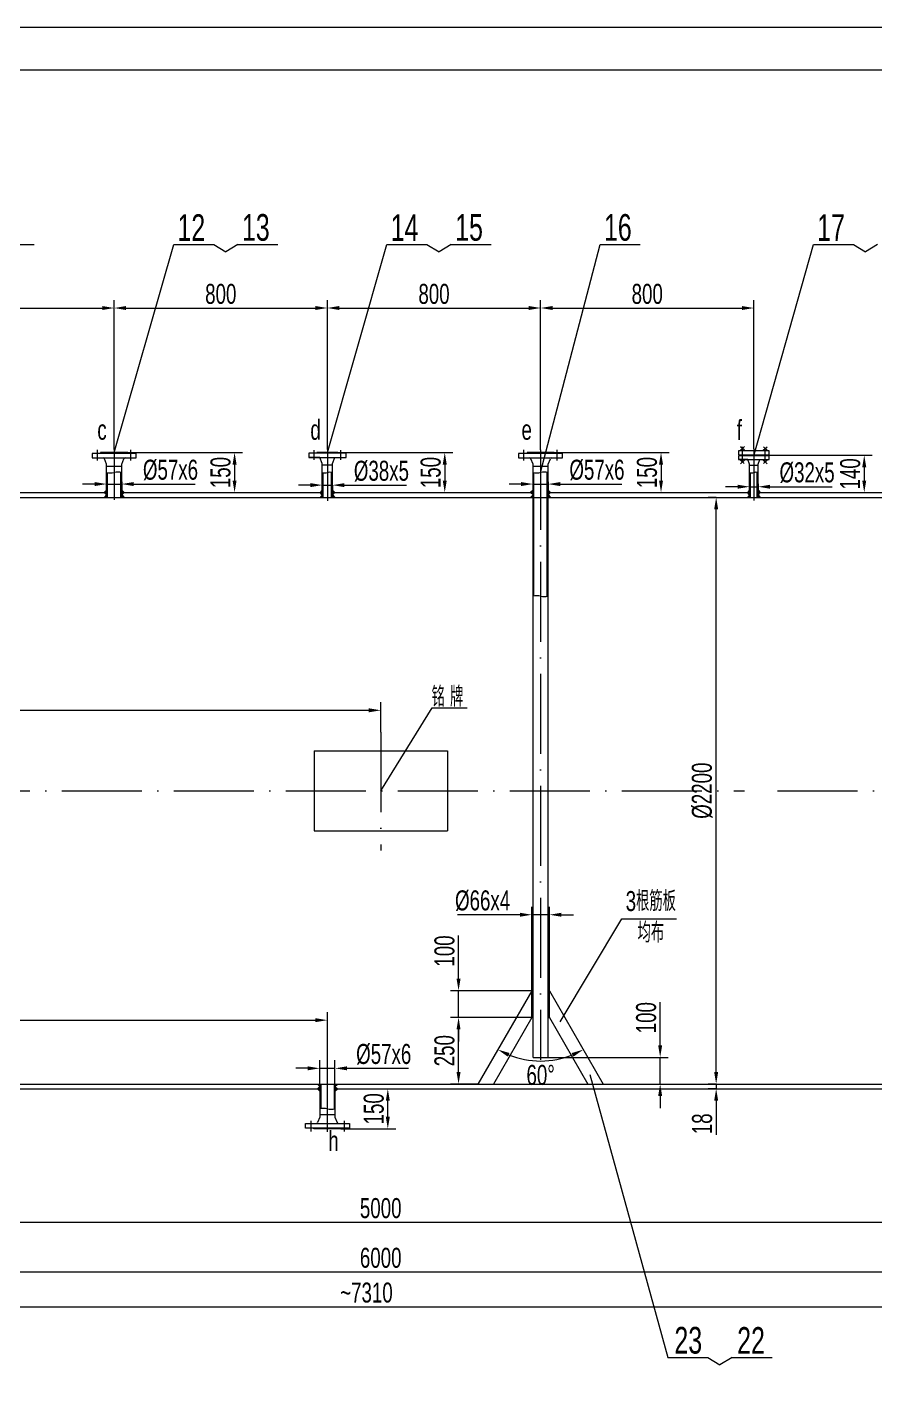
# Model space of a CAD drawing. Extents: x -1062 to 12378, y -236 to 9268.
# Drawn here: x 3479 to 6660, y 4191 to 9268 of the extents above; entities that cross this region are included whole.
import ezdxf

# ---------------------------------------------------------------- set-up
doc = ezdxf.new("R2010")
doc.units = 0
doc.header["$LTSCALE"] = 15
doc.linetypes.add('DASHDOT-M', pattern=[36, 30, -3, 0, -3])
doc.linetypes.add('DASHDOT-S', pattern=[14, 10, -2, 0, -2])
doc.layers.get('0').update_dxf_attribs({"linetype": 'CONTINUOUS'})
doc.layers.get('DEFPOINTS').update_dxf_attribs({"linetype": 'CONTINUOUS'})
for name, color, linetype in [('CDR_DWG1', 4, 'CONTINUOUS'), ('CDR_DWG3', 1, 'DASHDOT-M'), ('CDR_TEXT', 7, 'CONTINUOUS')]:
    doc.layers.add(name, color=color, linetype=linetype)
doc.styles.add('HZ', font='ssimplex.shx', dxfattribs={"width": 0.7, "height": 75, "bigfont": 'HZ.shx'})
doc.dimstyles.get("Standard").update_dxf_attribs({"dimtxt": 2, "dimasz": 3, "dimexe": 2, "dimexo": 2, "dimtad": 1, "dimdec": 4, "dimrnd": 1, "dimdsep": 46, "dimlunit": 6, "dimtxsty": 'Standard', "dimcen": 2.5, "dimadec": 0, "dimazin": 0, "dimtfac": 1, "dimtdec": 4, "dimtmove": 0, "dimatfit": 3, "dimfxl": 0, "dimtolj": 1, "dimtzin": 0, "dimarcsym": 0})
doc.dimstyles.new('STANDARD$2', dxfattribs={"dimtxt": 2, "dimasz": 3, "dimexe": 2, "dimexo": 2, "dimtad": 2, "dimtih": 1, "dimdec": 0, "dimrnd": 1, "dimdsep": 46, "dimlunit": 6, "dimtxsty": 'Standard', "dimcen": 2.5, "dimadec": 0, "dimazin": 0, "dimtfac": 1, "dimtdec": 0, "dimtmove": 0, "dimatfit": 3, "dimfxl": 0, "dimtolj": 1, "dimtzin": 0, "dimarcsym": 0})

# ---------------------------------------------------------------- blocks, each defined once
blk = doc.blocks.new('*D11')
at = {"color": 0, "lineweight": -2}
for p, q in [((3856.6, 7672.1), (4287.4, 7672.1)), ((4257.4, 7627.1), (4257.4, 7567.1)), ((3856.6, 7522.1), (4287.4, 7522.1))]:
    blk.add_line(p, q, dxfattribs=at)
at = {"color": 0}
for points in [[(4249.9, 7627.1), (4264.9, 7627.1), (4257.4, 7672.1)], [(4249.9, 7567.1), (4264.9, 7567.1), (4257.4, 7522.1)]]:
    blk.add_solid(points, dxfattribs=at)
at = {"layer": 'DEFPOINTS', "color": 0}
for p in [(3856.6, 7672.1), (3856.6, 7522.1), (4257.4, 7522.1)]:
    blk.add_point(p, dxfattribs=at)
at = {"color": 0, "insert": (4204.9, 7597.1), "char_height": 75, "attachment_point": 5, "rotation": 90, "style": 'HZ'}
blk.add_mtext('\\A1;150', dxfattribs=at)
blk = doc.blocks.new('*D12')
at = {"color": 0, "lineweight": -2}
for p, q in [((3732.1, 7553.9), (3687.1, 7553.9)), ((3777.1, 7562.1), (3777.1, 7523.9)), ((3777.1, 7553.9), (3834.1, 7553.9)), ((3834.1, 7562.1), (3834.1, 7523.9)), ((3879.1, 7553.9), (4109.8, 7553.9))]:
    blk.add_line(p, q, dxfattribs=at)
at = {"color": 0}
for points in [[(3732.1, 7561.4), (3732.1, 7546.4), (3777.1, 7553.9)], [(3879.1, 7561.4), (3879.1, 7546.4), (3834.1, 7553.9)]]:
    blk.add_solid(points, dxfattribs=at)
at = {"layer": 'DEFPOINTS', "color": 0}
for p in [(3777.1, 7562.1), (3834.1, 7562.1), (3834.1, 7553.9)]:
    blk.add_point(p, dxfattribs=at)
at = {"color": 0, "insert": (4016.9, 7606.4), "char_height": 75, "attachment_point": 5, "style": 'HZ'}
blk.add_mtext('\\A1;%%c57x6', dxfattribs=at)
blk = doc.blocks.new('*D13')
at = {"color": 0, "lineweight": -2}
for p, q in [((4541.6, 7549.9), (4496.6, 7549.9)), ((4586.6, 7549.9), (4586.6, 7519.9)), ((4586.6, 7549.9), (4624.6, 7549.9)), ((4624.6, 7549.9), (4624.6, 7519.9)), ((4669.6, 7549.9), (4902.1, 7549.9))]:
    blk.add_line(p, q, dxfattribs=at)
at = {"color": 0}
for points in [[(4541.6, 7557.4), (4541.6, 7542.4), (4586.6, 7549.9)], [(4669.6, 7557.4), (4669.6, 7542.4), (4624.6, 7549.9)]]:
    blk.add_solid(points, dxfattribs=at)
at = {"layer": 'DEFPOINTS', "color": 0}
for p in [(4586.6, 7549.9), (4624.6, 7549.9), (4624.6, 7549.9)]:
    blk.add_point(p, dxfattribs=at)
at = {"color": 0, "insert": (4808.3, 7602.4), "char_height": 75, "attachment_point": 5, "style": 'HZ'}
blk.add_mtext('\\A1;%%c38x5', dxfattribs=at)
blk = doc.blocks.new('*D14')
at = {"color": 0, "lineweight": -2}
for p, q in [((4644.6, 7672.1), (5075.9, 7672.1)), ((5045.9, 7627.1), (5045.9, 7567.1)), ((4946.3, 7522.1), (5075.9, 7522.1))]:
    blk.add_line(p, q, dxfattribs=at)
at = {"color": 0}
for points in [[(5038.4, 7627.1), (5053.4, 7627.1), (5045.9, 7672.1)], [(5038.4, 7567.1), (5053.4, 7567.1), (5045.9, 7522.1)]]:
    blk.add_solid(points, dxfattribs=at)
at = {"layer": 'DEFPOINTS', "color": 0}
for p in [(4644.6, 7672.1), (4946.3, 7522.1), (5045.9, 7522.1)]:
    blk.add_point(p, dxfattribs=at)
at = {"color": 0, "insert": (4993.4, 7597.1), "char_height": 75, "attachment_point": 5, "rotation": 90, "style": 'HZ'}
blk.add_mtext('\\A1;150', dxfattribs=at)
blk = doc.blocks.new('*D15')
at = {"color": 0, "lineweight": -2}
for p, q in [((5332.1, 7553.9), (5287.1, 7553.9)), ((5377.1, 7562.1), (5377.1, 7523.9)), ((5377.1, 7553.9), (5434.1, 7553.9)), ((5434.1, 7562.1), (5434.1, 7523.9)), ((5479.1, 7553.9), (5709.8, 7553.9))]:
    blk.add_line(p, q, dxfattribs=at)
at = {"color": 0}
for points in [[(5332.1, 7561.4), (5332.1, 7546.4), (5377.1, 7553.9)], [(5479.1, 7561.4), (5479.1, 7546.4), (5434.1, 7553.9)]]:
    blk.add_solid(points, dxfattribs=at)
at = {"layer": 'DEFPOINTS', "color": 0}
for p in [(5377.1, 7562.1), (5434.1, 7562.1), (5434.1, 7553.9)]:
    blk.add_point(p, dxfattribs=at)
at = {"color": 0, "insert": (5616.9, 7606.4), "char_height": 75, "attachment_point": 5, "style": 'HZ'}
blk.add_mtext('\\A1;%%c57x6', dxfattribs=at)
blk = doc.blocks.new('*D16')
at = {"color": 0, "lineweight": -2}
for p, q in [((5456.6, 7672.1), (5887.4, 7672.1)), ((5857.4, 7627.1), (5857.4, 7567.1)), ((5456.6, 7522.1), (5887.4, 7522.1))]:
    blk.add_line(p, q, dxfattribs=at)
at = {"color": 0}
for points in [[(5849.9, 7627.1), (5864.9, 7627.1), (5857.4, 7672.1)], [(5849.9, 7567.1), (5864.9, 7567.1), (5857.4, 7522.1)]]:
    blk.add_solid(points, dxfattribs=at)
at = {"layer": 'DEFPOINTS', "color": 0}
for p in [(5456.6, 7672.1), (5456.6, 7522.1), (5857.4, 7522.1)]:
    blk.add_point(p, dxfattribs=at)
at = {"color": 0, "insert": (5804.9, 7597.1), "char_height": 75, "attachment_point": 5, "rotation": 90, "style": 'HZ'}
blk.add_mtext('\\A1;150', dxfattribs=at)
blk = doc.blocks.new('*D17')
at = {"color": 0, "lineweight": -2}
blk.add_arc((5405.6, 5711.2), 321, 248.0382, 291.9618, dxfattribs=at)
at = {"color": 0}
for points in [[(5282.2, 5406.8), (5288.8, 5420.3), (5245, 5433.2)], [(5522.3, 5420.3), (5528.9, 5406.8), (5566.1, 5433.2)]]:
    blk.add_solid(points, dxfattribs=at)
at = {"layer": 'DEFPOINTS', "color": 0}
for p in [(5372.6, 5654.1), (5438.6, 5654.1), (5349.8, 5395.1), (5170.5, 5304.1), (5640.6, 5304.1)]:
    blk.add_point(p, dxfattribs=at)
at = {"color": 0, "insert": (5405.6, 5337.7), "char_height": 75, "attachment_point": 5, "style": 'HZ'}
blk.add_mtext('\\A1;60°', dxfattribs=at)
blk = doc.blocks.new('*D18')
at = {"color": 0, "lineweight": -2}
for p, q in [((5854.1, 5449.1), (5854.1, 5611.6)), ((5434.1, 5404.1), (5884.1, 5404.1)), ((5854.1, 5304.1), (5854.1, 5404.1)), ((5434.1, 5304.1), (5884.1, 5304.1)), ((5854.1, 5259.1), (5854.1, 5214.1))]:
    blk.add_line(p, q, dxfattribs=at)
at = {"color": 0}
for points in [[(5846.6, 5449.1), (5861.6, 5449.1), (5854.1, 5404.1)], [(5846.6, 5259.1), (5861.6, 5259.1), (5854.1, 5304.1)]]:
    blk.add_solid(points, dxfattribs=at)
at = {"layer": 'DEFPOINTS', "color": 0}
for p in [(5434.1, 5404.1), (5854.1, 5404.1), (5434.1, 5304.1)]:
    blk.add_point(p, dxfattribs=at)
at = {"color": 0, "insert": (5801.6, 5552.8), "char_height": 75, "attachment_point": 5, "rotation": 90, "style": 'HZ'}
blk.add_mtext('\\A1;100', dxfattribs=at)
blk = doc.blocks.new('*D19')
at = {"color": 0, "lineweight": -2}
for p, q in [((5372.6, 5554.1), (5067.6, 5554.1)), ((5097.6, 5349.1), (5097.6, 5509.1)), ((5170.5, 5304.1), (5067.6, 5304.1))]:
    blk.add_line(p, q, dxfattribs=at)
at = {"color": 0}
for points in [[(5090.1, 5509.1), (5105.1, 5509.1), (5097.6, 5554.1)], [(5090.1, 5349.1), (5105.1, 5349.1), (5097.6, 5304.1)]]:
    blk.add_solid(points, dxfattribs=at)
at = {"layer": 'DEFPOINTS', "color": 0}
for p in [(5097.6, 5554.1), (5372.6, 5554.1), (5170.5, 5304.1)]:
    blk.add_point(p, dxfattribs=at)
at = {"color": 0, "insert": (5045.1, 5429.1), "char_height": 75, "attachment_point": 5, "rotation": 90, "style": 'HZ'}
blk.add_mtext('\\A1;250', dxfattribs=at)
blk = doc.blocks.new('*D20')
at = {"color": 0, "lineweight": -2}
for p, q in [((5097.6, 5699.1), (5097.6, 5861.6)), ((5372.6, 5654.1), (5067.6, 5654.1)), ((5097.6, 5554.1), (5097.6, 5654.1)), ((5097.6, 5554.1), (5067.6, 5554.1)), ((5097.6, 5509.1), (5097.6, 5464.1))]:
    blk.add_line(p, q, dxfattribs=at)
at = {"color": 0}
for points in [[(5090.1, 5699.1), (5105.1, 5699.1), (5097.6, 5654.1)], [(5090.1, 5509.1), (5105.1, 5509.1), (5097.6, 5554.1)]]:
    blk.add_solid(points, dxfattribs=at)
at = {"layer": 'DEFPOINTS', "color": 0}
for p in [(5097.6, 5654.1), (5372.6, 5654.1), (5097.6, 5554.1)]:
    blk.add_point(p, dxfattribs=at)
at = {"color": 0, "insert": (5045.1, 5802.8), "char_height": 75, "attachment_point": 5, "rotation": 90, "style": 'HZ'}
blk.add_mtext('\\A1;100', dxfattribs=at)
blk = doc.blocks.new('*D21')
at = {"color": 0, "lineweight": -2}
for p, q in [((5372.6, 5654.1), (5372.6, 5968.8)), ((5438.6, 5654.1), (5438.6, 5968.8)), ((5327.6, 5938.8), (5093.3, 5938.8)), ((5438.6, 5938.8), (5372.6, 5938.8)), ((5483.6, 5938.8), (5528.6, 5938.8))]:
    blk.add_line(p, q, dxfattribs=at)
at = {"color": 0}
for points in [[(5327.6, 5946.3), (5327.6, 5931.3), (5372.6, 5938.8)], [(5483.6, 5946.3), (5483.6, 5931.3), (5438.6, 5938.8)]]:
    blk.add_solid(points, dxfattribs=at)
at = {"layer": 'DEFPOINTS', "color": 0}
for p in [(5372.6, 5938.8), (5372.6, 5654.1), (5438.6, 5654.1)]:
    blk.add_point(p, dxfattribs=at)
at = {"color": 0, "insert": (5187.9, 5991.3), "char_height": 75, "attachment_point": 5, "style": 'HZ'}
blk.add_mtext('\\A1;%%c66x4', dxfattribs=at)
blk = doc.blocks.new('*D22')
at = {"color": 0, "lineweight": -2}
for p, q in [((6064.2, 7504.1), (6034.2, 7504.1)), ((6064.2, 5349.1), (6064.2, 7459.1)), ((6064.2, 5304.1), (6034.2, 5304.1))]:
    blk.add_line(p, q, dxfattribs=at)
at = {"color": 0}
for points in [[(6056.7, 7459.1), (6071.7, 7459.1), (6064.2, 7504.1)], [(6056.7, 5349.1), (6071.7, 5349.1), (6064.2, 5304.1)]]:
    blk.add_solid(points, dxfattribs=at)
at = {"layer": 'DEFPOINTS', "color": 0}
for p in [(6064.2, 7504.1), (6064.2, 7504.1), (6064.2, 5304.1)]:
    blk.add_point(p, dxfattribs=at)
at = {"color": 0, "insert": (6011.7, 6404.1), "char_height": 75, "attachment_point": 5, "rotation": 90, "style": 'HZ'}
blk.add_mtext('\\A1;%%c2200', dxfattribs=at)
blk = doc.blocks.new('*D23')
at = {"color": 0, "lineweight": -2}
for p, q in [((6064.2, 5349.1), (6064.2, 5394.1)), ((6064.2, 5304.1), (6034.2, 5304.1)), ((6064.2, 5286.1), (6034.2, 5286.1)), ((6064.2, 5304.1), (6064.2, 5286.1)), ((6064.2, 5241.1), (6064.2, 5113.6))]:
    blk.add_line(p, q, dxfattribs=at)
at = {"color": 0}
for points in [[(6056.7, 5349.1), (6071.7, 5349.1), (6064.2, 5304.1)], [(6056.7, 5241.1), (6071.7, 5241.1), (6064.2, 5286.1)]]:
    blk.add_solid(points, dxfattribs=at)
at = {"layer": 'DEFPOINTS', "color": 0}
for p in [(6064.2, 5304.1), (6064.2, 5286.1), (6064.2, 5286.1)]:
    blk.add_point(p, dxfattribs=at)
at = {"color": 0, "insert": (6011.7, 5154.8), "char_height": 75, "attachment_point": 5, "rotation": 90, "style": 'HZ'}
blk.add_mtext('\\A1;18', dxfattribs=at)
blk = doc.blocks.new('*D24')
at = {"color": 0, "lineweight": -2}
for p, q in [((1805.6, 6404.1), (1805.6, 6735.5)), ((1850.6, 6705.5), (4760.6, 6705.5)), ((4805.6, 6622.9), (4805.6, 6735.5))]:
    blk.add_line(p, q, dxfattribs=at)
at = {"color": 0}
for points in [[(1850.6, 6713), (1850.6, 6698), (1805.6, 6705.5)], [(4760.6, 6713), (4760.6, 6698), (4805.6, 6705.5)]]:
    blk.add_solid(points, dxfattribs=at)
at = {"layer": 'DEFPOINTS', "color": 0}
for p in [(4805.6, 6705.5), (4805.6, 6622.9), (1805.6, 6404.1)]:
    blk.add_point(p, dxfattribs=at)
at = {"color": 0, "insert": (3305.6, 6758), "char_height": 75, "attachment_point": 5, "style": 'HZ'}
blk.add_mtext('\\A1;3000', dxfattribs=at)
blk = doc.blocks.new('*D29')
at = {"color": 0, "lineweight": -2}
for p, q in [((4577.1, 5304.1), (4577.1, 5392.9)), ((4634.1, 5304.1), (4634.1, 5392.9)), ((4532.1, 5362.9), (4487.1, 5362.9)), ((4577.1, 5362.9), (4634.1, 5362.9)), ((4679.1, 5362.9), (4909.8, 5362.9))]:
    blk.add_line(p, q, dxfattribs=at)
at = {"color": 0}
for points in [[(4532.1, 5370.4), (4532.1, 5355.4), (4577.1, 5362.9)], [(4679.1, 5370.4), (4679.1, 5355.4), (4634.1, 5362.9)]]:
    blk.add_solid(points, dxfattribs=at)
at = {"layer": 'DEFPOINTS', "color": 0}
for p in [(4634.1, 5362.9), (4577.1, 5304.1), (4634.1, 5304.1)]:
    blk.add_point(p, dxfattribs=at)
at = {"color": 0, "insert": (4816.9, 5415.4), "char_height": 75, "attachment_point": 5, "style": 'HZ'}
blk.add_mtext('\\A1;%%c57x6', dxfattribs=at)
blk = doc.blocks.new('*D30')
at = {"color": 0, "lineweight": -2}
for p, q in [((4656.6, 5286.1), (4862.3, 5286.1)), ((4832.3, 5181.1), (4832.3, 5241.1)), ((4656.6, 5136.1), (4862.3, 5136.1))]:
    blk.add_line(p, q, dxfattribs=at)
at = {"color": 0}
for points in [[(4824.8, 5241.1), (4839.8, 5241.1), (4832.3, 5286.1)], [(4824.8, 5181.1), (4839.8, 5181.1), (4832.3, 5136.1)]]:
    blk.add_solid(points, dxfattribs=at)
at = {"layer": 'DEFPOINTS', "color": 0}
for p in [(4656.6, 5286.1), (4832.3, 5286.1), (4656.6, 5136.1)]:
    blk.add_point(p, dxfattribs=at)
at = {"color": 0, "insert": (4779.8, 5211.1), "char_height": 75, "attachment_point": 5, "rotation": 90, "style": 'HZ'}
blk.add_mtext('\\A1;150', dxfattribs=at)
blk = doc.blocks.new('*D31')
at = {"color": 0, "lineweight": -2}
for p, q in [((1805.6, 5396), (1805.6, 5573.5)), ((1850.6, 5543.5), (4560.6, 5543.5)), ((4605.6, 5313.4), (4605.6, 5573.5))]:
    blk.add_line(p, q, dxfattribs=at)
at = {"color": 0}
for points in [[(1850.6, 5551), (1850.6, 5536), (1805.6, 5543.5)], [(4560.6, 5551), (4560.6, 5536), (4605.6, 5543.5)]]:
    blk.add_solid(points, dxfattribs=at)
at = {"layer": 'DEFPOINTS', "color": 0}
for p in [(4605.6, 5543.5), (1805.6, 5396), (4605.6, 5313.4)]:
    blk.add_point(p, dxfattribs=at)
at = {"color": 0, "insert": (3205.6, 5596), "char_height": 75, "attachment_point": 5, "style": 'HZ'}
blk.add_mtext('\\A1;2800', dxfattribs=at)
blk = doc.blocks.new('*D34')
at = {"color": 0, "lineweight": -2}
for p, q in [((6144.6, 7543.9), (6099.6, 7543.9)), ((6189.6, 7554.6), (6189.6, 7513.9)), ((6189.6, 7543.9), (6221.6, 7543.9)), ((6221.6, 7554.6), (6221.6, 7513.9)), ((6266.6, 7543.9), (6499.1, 7543.9))]:
    blk.add_line(p, q, dxfattribs=at)
at = {"color": 0}
for points in [[(6144.6, 7551.4), (6144.6, 7536.4), (6189.6, 7543.9)], [(6266.6, 7551.4), (6266.6, 7536.4), (6221.6, 7543.9)]]:
    blk.add_solid(points, dxfattribs=at)
at = {"layer": 'DEFPOINTS', "color": 0}
for p in [(6189.6, 7554.6), (6221.6, 7554.6), (6221.6, 7543.9)]:
    blk.add_point(p, dxfattribs=at)
at = {"color": 0, "insert": (6405.3, 7596.4), "char_height": 75, "attachment_point": 5, "style": 'HZ'}
blk.add_mtext('\\A1;%%c32x5', dxfattribs=at)
blk = doc.blocks.new('*D35')
at = {"color": 0, "lineweight": -2}
for p, q in [((6239.6, 7662.1), (6649.8, 7662.1)), ((6619.8, 7617.1), (6619.8, 7567.1)), ((6239.6, 7522.1), (6649.8, 7522.1))]:
    blk.add_line(p, q, dxfattribs=at)
at = {"color": 0}
for points in [[(6612.3, 7617.1), (6627.3, 7617.1), (6619.8, 7662.1)], [(6612.3, 7567.1), (6627.3, 7567.1), (6619.8, 7522.1)]]:
    blk.add_solid(points, dxfattribs=at)
at = {"layer": 'DEFPOINTS', "color": 0}
for p in [(6239.6, 7662.1), (6239.6, 7522.1), (6619.8, 7522.1)]:
    blk.add_point(p, dxfattribs=at)
at = {"color": 0, "insert": (6567.3, 7592.1), "char_height": 75, "attachment_point": 5, "rotation": 90, "style": 'HZ'}
blk.add_mtext('\\A1;140', dxfattribs=at)
blk = doc.blocks.new('*D37')
at = {"color": 0, "lineweight": -2}
for p, q in [((2805.6, 8170.4), (2805.6, 8244.1)), ((3805.6, 7683.2), (3805.6, 8244.1)), ((2850.6, 8214.1), (3760.6, 8214.1))]:
    blk.add_line(p, q, dxfattribs=at)
at = {"color": 0}
for points in [[(2850.6, 8221.6), (2850.6, 8206.6), (2805.6, 8214.1)], [(3760.6, 8221.6), (3760.6, 8206.6), (3805.6, 8214.1)]]:
    blk.add_solid(points, dxfattribs=at)
at = {"layer": 'DEFPOINTS', "color": 0}
for p in [(3805.6, 8214.1), (2805.6, 8170.4), (3805.6, 7683.2)]:
    blk.add_point(p, dxfattribs=at)
at = {"color": 0, "insert": (3305.6, 8266.6), "char_height": 75, "attachment_point": 5, "style": 'HZ'}
blk.add_mtext('\\A1;1000', dxfattribs=at)
blk = doc.blocks.new('*D38')
at = {"color": 0, "lineweight": -2}
for p, q in [((3805.6, 7683.2), (3805.6, 8244.1)), ((4605.6, 7683.2), (4605.6, 8244.1)), ((3850.6, 8214.1), (4560.6, 8214.1))]:
    blk.add_line(p, q, dxfattribs=at)
at = {"color": 0}
for points in [[(3850.6, 8221.6), (3850.6, 8206.6), (3805.6, 8214.1)], [(4560.6, 8221.6), (4560.6, 8206.6), (4605.6, 8214.1)]]:
    blk.add_solid(points, dxfattribs=at)
at = {"layer": 'DEFPOINTS', "color": 0}
for p in [(4605.6, 8214.1), (3805.6, 7683.2), (4605.6, 7683.2)]:
    blk.add_point(p, dxfattribs=at)
at = {"color": 0, "insert": (4205.6, 8266.6), "char_height": 75, "attachment_point": 5, "style": 'HZ'}
blk.add_mtext('\\A1;800', dxfattribs=at)
blk = doc.blocks.new('*D39')
at = {"color": 0, "lineweight": -2}
for p, q in [((4605.6, 7683.2), (4605.6, 8244.1)), ((5405.6, 7682.8), (5405.6, 8244.1)), ((4650.6, 8214.1), (5360.6, 8214.1))]:
    blk.add_line(p, q, dxfattribs=at)
at = {"color": 0}
for points in [[(4650.6, 8221.6), (4650.6, 8206.6), (4605.6, 8214.1)], [(5360.6, 8221.6), (5360.6, 8206.6), (5405.6, 8214.1)]]:
    blk.add_solid(points, dxfattribs=at)
at = {"layer": 'DEFPOINTS', "color": 0}
for p in [(5405.6, 8214.1), (4605.6, 7683.2), (5405.6, 7682.8)]:
    blk.add_point(p, dxfattribs=at)
at = {"color": 0, "insert": (5005.6, 8266.6), "char_height": 75, "attachment_point": 5, "style": 'HZ'}
blk.add_mtext('\\A1;800', dxfattribs=at)
blk = doc.blocks.new('*D40')
at = {"color": 0, "lineweight": -2}
for p, q in [((5405.6, 7682.8), (5405.6, 8244.1)), ((6205.6, 7685.8), (6205.6, 8244.1)), ((5450.6, 8214.1), (6160.6, 8214.1))]:
    blk.add_line(p, q, dxfattribs=at)
at = {"color": 0}
for points in [[(5450.6, 8221.6), (5450.6, 8206.6), (5405.6, 8214.1)], [(6160.6, 8221.6), (6160.6, 8206.6), (6205.6, 8214.1)]]:
    blk.add_solid(points, dxfattribs=at)
at = {"layer": 'DEFPOINTS', "color": 0}
for p in [(6205.6, 8214.1), (5405.6, 7682.8), (6205.6, 7685.8)]:
    blk.add_point(p, dxfattribs=at)
at = {"color": 0, "insert": (5805.6, 8266.6), "char_height": 75, "attachment_point": 5, "style": 'HZ'}
blk.add_mtext('\\A1;800', dxfattribs=at)
blk = doc.blocks.new('*D42')
at = {"color": 0, "lineweight": -2}
for p, q in [((2305.6, 5006.1), (2305.6, 4755.8)), ((7305.6, 5006.1), (7305.6, 4755.8)), ((2350.6, 4785.8), (7260.6, 4785.8))]:
    blk.add_line(p, q, dxfattribs=at)
at = {"color": 0}
for points in [[(2350.6, 4793.3), (2350.6, 4778.3), (2305.6, 4785.8)], [(7260.6, 4793.3), (7260.6, 4778.3), (7305.6, 4785.8)]]:
    blk.add_solid(points, dxfattribs=at)
at = {"layer": 'DEFPOINTS', "color": 0}
for p in [(2305.6, 5006.1), (7305.6, 5006.1), (7305.6, 4785.8)]:
    blk.add_point(p, dxfattribs=at)
at = {"color": 0, "insert": (4805.6, 4838.3), "char_height": 75, "attachment_point": 5, "style": 'HZ'}
blk.add_mtext('\\A1;5000', dxfattribs=at)
blk = doc.blocks.new('*D44')
at = {"color": 0, "lineweight": -2}
for p, q in [((1805.6, 5286.1), (1805.6, 4569.5)), ((7805.6, 5286.1), (7805.6, 4569.5)), ((1850.6, 4599.5), (7760.6, 4599.5))]:
    blk.add_line(p, q, dxfattribs=at)
at = {"color": 0}
for points in [[(1850.6, 4607), (1850.6, 4592), (1805.6, 4599.5)], [(7760.6, 4607), (7760.6, 4592), (7805.6, 4599.5)]]:
    blk.add_solid(points, dxfattribs=at)
at = {"layer": 'DEFPOINTS', "color": 0}
for p in [(1805.6, 5286.1), (7805.6, 5286.1), (7805.6, 4599.5)]:
    blk.add_point(p, dxfattribs=at)
at = {"color": 0, "insert": (4805.6, 4652), "char_height": 75, "attachment_point": 5, "style": 'HZ'}
blk.add_mtext('\\A1;6000', dxfattribs=at)
blk = doc.blocks.new('*D49')
at = {"color": 0, "lineweight": -2}
for p, q in [((8398.6, 6404.1), (8398.6, 4439.1)), ((1105.6, 5125.1), (1105.6, 4439.1)), ((1150.6, 4469.1), (8353.6, 4469.1))]:
    blk.add_line(p, q, dxfattribs=at)
at = {"color": 0}
for points in [[(1150.6, 4476.6), (1150.6, 4461.6), (1105.6, 4469.1)], [(8353.6, 4476.6), (8353.6, 4461.6), (8398.6, 4469.1)]]:
    blk.add_solid(points, dxfattribs=at)
at = {"layer": 'DEFPOINTS', "color": 0}
for p in [(8398.6, 6404.1), (1105.6, 5125.1), (8398.6, 4469.1)]:
    blk.add_point(p, dxfattribs=at)
at = {"color": 0, "insert": (4752.1, 4521.6), "char_height": 75, "attachment_point": 5, "style": 'HZ'}
blk.add_mtext('\\A1;~7310', dxfattribs=at)

msp = doc.modelspace()

# ---------------------------------------------------------------- hatches: boundary and pattern name
for points in [[(3777.1, 7531.1), (3777.1, 7522.1), (3767.9, 7522.1)], [(3777.1, 7513.1), (3777.1, 7522.1), (3767.9, 7522.1)], [(3834.1, 7531.1), (3834.1, 7522.1), (3843.2, 7522.1)], [(3834.1, 7513.1), (3834.1, 7522.1), (3843.2, 7522.1)], [(4586.6, 7531.1), (4578, 7522.1), (4586.6, 7522.1)], [(4586.6, 7513.1), (4578, 7522.1), (4586.6, 7522.1)], [(4624.6, 7531.1), (4633.2, 7522.1), (4624.6, 7522.1)], [(4624.6, 7513.1), (4633.2, 7522.1), (4624.6, 7522.1)], [(5377.1, 7531.1), (5377.1, 7522.1), (5367.9, 7522.1)], [(5377.1, 7513.1), (5377.1, 7522.1), (5367.9, 7522.1)], [(5434.1, 7531.1), (5434.1, 7522.1), (5443.2, 7522.1)], [(5434.1, 7513.1), (5434.1, 7522.1), (5443.2, 7522.1)], [(6189.6, 7531.1), (6181.3, 7522.1), (6189.6, 7522.1)], [(6189.6, 7513.1), (6181.3, 7522.1), (6189.6, 7522.1)], [(6221.6, 7531.1), (6229.8, 7522.1), (6221.6, 7522.1)], [(6221.6, 7513.1), (6229.8, 7522.1), (6221.6, 7522.1)], [(3777.1, 7513.1), (3777.1, 7504.1), (3767.9, 7504.1)], [(3834.1, 7513.1), (3834.1, 7504.1), (3843.2, 7504.1)], [(4586.6, 7513.1), (4578, 7504.1), (4586.6, 7504.1)], [(4624.6, 7513.1), (4633.2, 7504.1), (4624.6, 7504.1)], [(5377.1, 7513.1), (5377.1, 7504.1), (5367.9, 7504.1)], [(5434.1, 7513.1), (5434.1, 7504.1), (5443.2, 7504.1)], [(6189.6, 7513.1), (6181.3, 7504.1), (6189.6, 7504.1)], [(6221.6, 7513.1), (6229.8, 7504.1), (6221.6, 7504.1)], [(4577.1, 5295.1), (4577.1, 5304.1), (4567.9, 5304.1)], [(4577.1, 5295.1), (4577.1, 5286.1), (4567.9, 5286.1)], [(4577.1, 5277.1), (4577.1, 5286.1), (4567.9, 5286.1)], [(4634.1, 5295.1), (4634.1, 5304.1), (4643.2, 5304.1)], [(4634.1, 5295.1), (4634.1, 5286.1), (4643.2, 5286.1)], [(4634.1, 5277.1), (4634.1, 5286.1), (4643.2, 5286.1)]]:
    msp.add_hatch(color=256).paths.add_polyline_path(points)

# ---------------------------------------------------------------- linework, layer by layer
for p, q in [((3355, 8452.8), (3505, 8452.8)), ((3805.6, 7672.1), (4029.1, 8452.8)), ((4029.1, 8452.8), (4179.1, 8452.8)), ((4179.1, 8452.8), (4224.5, 8424.5)), ((4269.9, 8452.8), (4224.5, 8424.5)), ((4269.9, 8452.8), (4419.9, 8452.8)), ((4605.6, 7672.1), (4829.1, 8452.8)), ((4829.1, 8452.8), (4979.1, 8452.8)), ((4979.1, 8452.8), (5024.5, 8424.5)), ((5069.9, 8452.8), (5024.5, 8424.5)), ((5069.9, 8452.8), (5219.9, 8452.8)), ((5405.6, 7597.1), (5629.1, 8452.8)), ((5629.1, 8452.8), (5779.1, 8452.8)), ((6205.6, 7660.1), (6429.1, 8452.8)), ((6429.1, 8452.8), (6579.1, 8452.8)), ((6579.1, 8452.8), (6624.5, 8424.5)), ((6669.9, 8452.8), (6624.5, 8424.5)), ((3777.1, 7531.1), (3767.9, 7522.1)), ((3777.1, 7513.1), (3767.9, 7522.1)), ((3834.1, 7531.1), (3843.2, 7522.1)), ((3834.1, 7513.1), (3843.2, 7522.1)), ((4586.6, 7531.1), (4578, 7522.1)), ((4586.6, 7513.1), (4578, 7522.1)), ((4624.6, 7531.1), (4633.2, 7522.1)), ((4624.6, 7513.1), (4633.2, 7522.1)), ((5377.1, 7531.1), (5367.9, 7522.1)), ((5377.1, 7513.1), (5367.9, 7522.1)), ((5434.1, 7531.1), (5443.2, 7522.1)), ((5434.1, 7513.1), (5443.2, 7522.1)), ((6189.6, 7531.1), (6181.3, 7522.1)), ((6189.6, 7513.1), (6181.3, 7522.1)), ((6221.6, 7531.1), (6229.8, 7522.1)), ((6221.6, 7513.1), (6229.8, 7522.1)), ((3777.1, 7513.1), (3767.9, 7504.1)), ((3834.1, 7513.1), (3843.2, 7504.1)), ((4586.6, 7513.1), (4578, 7504.1)), ((4624.6, 7513.1), (4633.2, 7504.1)), ((5377.1, 7513.1), (5367.9, 7504.1)), ((5434.1, 7513.1), (5443.2, 7504.1)), ((6189.6, 7513.1), (6181.3, 7504.1)), ((6221.6, 7513.1), (6229.8, 7504.1)), ((4805.6, 6404.1), (4998.9, 6715.1)), ((4998.9, 6715.1), (5129.5, 6715.1)), ((5479.3, 5537.4), (5710.6, 5923.8)), ((5710.6, 5923.8), (5914.9, 5923.8)), ((5590.3, 5340.1), (5883.1, 4278.8)), ((4577.1, 5295.1), (4567.9, 5304.1)), ((4577.1, 5295.1), (4567.9, 5286.1)), ((4577.1, 5277.1), (4567.9, 5286.1)), ((4634.1, 5295.1), (4643.2, 5304.1)), ((4634.1, 5295.1), (4643.2, 5286.1)), ((4634.1, 5277.1), (4643.2, 5286.1)), ((5883.1, 4278.8), (6033.1, 4278.8)), ((6033.1, 4278.8), (6078.5, 4250.5)), ((6123.9, 4278.8), (6078.5, 4250.5)), ((6123.9, 4278.8), (6273.9, 4278.8))]:
    msp.add_line(p, q)
msp.add_lwpolyline([(-1062.5, -236.4), (-1062.5, 9267.6), (12377.5, 9267.6), (12377.5, -236.4)], close=True)
at = {"color": 4}
msp.add_lwpolyline([(-662.5, -76.4), (-662.5, 9107.6), (12217.5, 9107.6), (12217.5, -76.4)], close=True, dxfattribs=at)
at = {"layer": 'CDR_DWG1'}
for p, q in [((3888.1, 7669.1), (3723.1, 7669.1)), ((3723.1, 7669.1), (3723.1, 7652.1)), ((3856.6, 7672.1), (3754.6, 7672.1)), ((3754.6, 7672.1), (3754.6, 7669.1)), ((3856.6, 7669.1), (3856.6, 7672.1)), ((3888.1, 7652.1), (3888.1, 7669.1)), ((4675.6, 7670.1), (4535.6, 7670.1)), ((4535.6, 7670.1), (4535.6, 7654.1)), ((4644.6, 7672.1), (4566.6, 7672.1)), ((4566.6, 7672.1), (4566.6, 7670.1)), ((4644.6, 7670.1), (4644.6, 7672.1)), ((4675.6, 7654.1), (4675.6, 7670.1)), ((5323.1, 7669.1), (5323.1, 7652.1)), ((5488.1, 7669.1), (5323.1, 7669.1)), ((5354.6, 7672.1), (5354.6, 7669.1)), ((5456.6, 7672.1), (5354.6, 7672.1)), ((5456.6, 7669.1), (5456.6, 7672.1)), ((5488.1, 7652.1), (5488.1, 7669.1)), ((6263.1, 7678.1), (6148.1, 7678.1)), ((6148.1, 7678.1), (6148.1, 7664.1)), ((6263.1, 7664.1), (6263.1, 7678.1)), ((3723.1, 7652.1), (3888.1, 7652.1)), ((3777.1, 7628.1), (3768.8, 7648.9)), ((3777.1, 7620.1), (3777.1, 7628.1)), ((3777.1, 7504.1), (3777.1, 7620.1)), ((3834.1, 7620.1), (3777.1, 7620.1)), ((3834.1, 7628.1), (3842.3, 7648.9)), ((3834.1, 7620.1), (3834.1, 7628.1)), ((3834.1, 7504.1), (3834.1, 7620.1)), ((4535.6, 7654.1), (4675.6, 7654.1)), ((4577.6, 7654.1), (4535.6, 7654.1)), ((4586.6, 7631.1), (4577.6, 7654.1)), ((4586.6, 7625.1), (4586.6, 7631.1)), ((4624.6, 7625.1), (4586.6, 7625.1)), ((4586.6, 7504.1), (4586.6, 7625.1)), ((4624.6, 7631.1), (4633.6, 7654.1)), ((4624.6, 7625.1), (4624.6, 7631.1)), ((4624.6, 7504.1), (4624.6, 7625.1)), ((4633.6, 7654.1), (4675.6, 7654.1)), ((5323.1, 7652.1), (5488.1, 7652.1)), ((5377.1, 7628.1), (5368.8, 7648.9)), ((5377.1, 7620.1), (5377.1, 7628.1)), ((5434.1, 7620.1), (5377.1, 7620.1)), ((5377.1, 5404.1), (5377.1, 7620.1)), ((5434.1, 7628.1), (5442.3, 7648.9)), ((5434.1, 7620.1), (5434.1, 7628.1)), ((5434.1, 5404.1), (5434.1, 7620.1)), ((6148.1, 7664.1), (6171.6, 7664.1)), ((6263.1, 7660.1), (6148.1, 7660.1)), ((6148.1, 7660.1), (6148.1, 7646.1)), ((6148.1, 7646.1), (6263.1, 7646.1)), ((6183.1, 7646.1), (6148.1, 7646.1)), ((6171.6, 7664.1), (6239.6, 7664.1)), ((6171.6, 7664.1), (6171.6, 7662.1)), ((6239.6, 7662.1), (6171.6, 7662.1)), ((6171.6, 7662.1), (6171.6, 7660.1)), ((6171.6, 7662.1), (6239.6, 7662.1)), ((6189.6, 7629.1), (6183.1, 7646.1)), ((6189.6, 7623.1), (6189.6, 7629.1)), ((6221.6, 7623.1), (6189.6, 7623.1)), ((6189.6, 7504.1), (6189.6, 7623.1)), ((6221.6, 7629.1), (6228.1, 7646.1)), ((6221.6, 7623.1), (6221.6, 7629.1)), ((6221.6, 7504.1), (6221.6, 7623.1)), ((6228.1, 7646.1), (6263.1, 7646.1)), ((6239.6, 7664.1), (6263.1, 7664.1)), ((6239.6, 7662.1), (6239.6, 7664.1)), ((6239.6, 7660.1), (6239.6, 7662.1)), ((6263.1, 7646.1), (6263.1, 7660.1)), ((3780.6, 7504.1), (3780.6, 7597.1)), ((3830.6, 7504.1), (3830.6, 7597.1)), ((4590.1, 7504.1), (4590.1, 7597.1)), ((4621.1, 7504.1), (4621.1, 7597.1)), ((5380.6, 7134.4), (5380.6, 7597.1)), ((5430.6, 7133.8), (5430.6, 7597.1)), ((6193.1, 7504.1), (6193.1, 7597.1)), ((6218.1, 7504.1), (6218.1, 7597.1)), ((3070.6, 7522.1), (3777.1, 7522.1)), ((3834.1, 7522.1), (4586.6, 7522.1)), ((4624.6, 7522.1), (5377.1, 7522.1)), ((5434.1, 7522.1), (6189.6, 7522.1)), ((6221.6, 7522.1), (7805.6, 7522.1)), ((3070.6, 7504.1), (7805.6, 7504.1)), ((3070.6, 7504.1), (7805.6, 7504.1)), ((4555.6, 6554.1), (5055.6, 6554.1)), ((4555.6, 6554.1), (4555.6, 6254.1)), ((5055.6, 6554.1), (5055.6, 6254.1)), ((4555.6, 6254.1), (5055.6, 6254.1)), ((5372.6, 5654.1), (5170.5, 5304.1)), ((5372.6, 5554.1), (5372.6, 5654.1)), ((5372.6, 5654.1), (5377.1, 5654.1)), ((5434.1, 5654.1), (5438.6, 5654.1)), ((5438.6, 5554.1), (5438.6, 5654.1)), ((5438.6, 5654.1), (5640.6, 5304.1)), ((5372.6, 5554.1), (5228.2, 5304.1)), ((5372.6, 5554.1), (5377.1, 5554.1)), ((5434.1, 5554.1), (5438.6, 5554.1)), ((5438.6, 5554.1), (5582.9, 5304.1)), ((5377.1, 5404.1), (5434.1, 5404.1)), ((1805.6, 5304.1), (7805.6, 5304.1)), ((1805.6, 5304.1), (7805.6, 5304.1)), ((1928.5, 5286.1), (4567.9, 5286.1)), ((4577.1, 5304.1), (4577.1, 5188.1)), ((4580.6, 5304.1), (4580.6, 5211.1)), ((4630.6, 5304.1), (4630.6, 5211.1)), ((4634.1, 5304.1), (4634.1, 5188.1)), ((4643.2, 5286.1), (7627.1, 5286.1)), ((4577.1, 5180.1), (4568.8, 5159.2)), ((4577.1, 5188.1), (4577.1, 5180.1)), ((4634.1, 5188.1), (4577.1, 5188.1)), ((4634.1, 5188.1), (4634.1, 5180.1)), ((4634.1, 5180.1), (4642.3, 5159.2)), ((4523.1, 5139.1), (4523.1, 5156.1)), ((4523.1, 5156.1), (4688.1, 5156.1)), ((4688.1, 5139.1), (4523.1, 5139.1)), ((4554.6, 5136.1), (4554.6, 5139.1)), ((4656.6, 5136.1), (4554.6, 5136.1)), ((4656.6, 5139.1), (4656.6, 5136.1)), ((4688.1, 5156.1), (4688.1, 5139.1))]:
    msp.add_line(p, q, dxfattribs=at)
for centre, start, end in [((3764.2, 7647.1), 21.5953, 90), ((3847, 7647.1), 90, 158.4047), ((5364.2, 7647.1), 21.5953, 90), ((5447, 7647.1), 90, 158.4047), ((4564.2, 5161.1), 270, 338.4047), ((4647, 5161.1), 201.5953, 270)]:
    msp.add_arc(centre, 5, start, end, dxfattribs=at)
at = {"layer": 'CDR_DWG3', "linetype": 'DASHDOT-S'}
for p, q in [((3743.1, 7642.1), (3743.1, 7682.1)), ((3868.1, 7642.1), (3868.1, 7682.1)), ((4555.6, 7645.1), (4555.6, 7681.1)), ((4655.6, 7645.1), (4655.6, 7681.1)), ((5343.1, 7642.1), (5343.1, 7682.1)), ((5468.1, 7642.1), (5468.1, 7682.1)), ((6163.1, 7662.1), (6163.1, 7694.1)), ((6163.1, 7638.1), (6163.1, 7670.1)), ((6248.1, 7662.1), (6248.1, 7687.6)), ((6248.1, 7636.7), (6248.1, 7670.1)), ((4543.1, 5166.1), (4543.1, 5126.1)), ((4668.1, 5166.1), (4668.1, 5126.1))]:
    msp.add_line(p, q, dxfattribs=at)
at = {"layer": 'CDR_DWG3', "linetype": 'DASHDOT-S', "ltscale": 2}
for p, q in [((3805.6, 7683.2), (3805.6, 7494.8)), ((4605.6, 7683.5), (4605.6, 7490.7)), ((5405.6, 7682.8), (5405.6, 5394.7)), ((6205.6, 7685.8), (6205.6, 7492.2)), ((4805.6, 6622.9), (4805.6, 6180.2)), ((1089.2, 6404.1), (6171, 6404.1)), ((6294.4, 6404.1), (8529.7, 6404.1))]:
    msp.add_line(p, q, dxfattribs=at)
at = {"layer": 'CDR_DWG3', "linetype": 'DASHDOT-S', "ltscale": 5}
for p, q in [((6155.5, 7680.5), (6170.1, 7694.5)), ((6170.1, 7681), (6155.9, 7694)), ((6241, 7681), (6255.3, 7694)), ((6255.6, 7680.5), (6241.9, 7693.4)), ((6155.5, 7643.7), (6169.2, 7630.8)), ((6170.1, 7643.2), (6155.9, 7630.2)), ((6241, 7643.2), (6255.3, 7630.2)), ((6255.6, 7643.7), (6241.9, 7630.8))]:
    msp.add_line(p, q, dxfattribs=at)
at = {"layer": 'CDR_DWG3', "linetype": 'DASHDOT-S', "ltscale": 4}
msp.add_line((4605.6, 5125), (4605.6, 5313.4), dxfattribs=at)
at = {"layer": 'CDR_TEXT'}
for centre, radius, start, end in [((3791.3, 7664), 68.4, 257.9753, 282.0247), ((3819.8, 7530.2), 68.4, 77.9753, 102.0247), ((4596.1, 7641.7), 45.6, 257.9753, 282.0247), ((4615.1, 7552.5), 45.6, 77.9753, 102.0247), ((5391.3, 7664), 68.4, 257.9753, 282.0247), ((5419.8, 7530.2), 68.4, 77.9753, 102.0247), ((6197.6, 7634.6), 38.4, 257.9753, 282.0247), ((6213.6, 7559.5), 38.4, 77.9753, 102.0247), ((5391.3, 7066.9), 68.4, 77.9753, 102.0247), ((5419.8, 7200.7), 68.4, 257.9753, 282.0247), ((4591.3, 5144.2), 68.4, 77.9753, 102.0247), ((4619.8, 5278), 68.4, 257.9753, 282.0247)]:
    msp.add_arc(centre, radius, start, end, dxfattribs=at)

# ---------------------------------------------------------------- texts
at = {"attachment_point": 5, "style": 'HZ'}
for s, insert, char_height in [('{\\f@FZZhongDengXian-Z07S|b0|i0|c134|p2;12}', (4095.2, 8515.7), 100), ('{\\f@FZZhongDengXian-Z07S|b0|i0|c134|p2;13}', (4337.1, 8515.7), 100), ('{\\f@FZZhongDengXian-Z07S|b0|i0|c134|p2;14}', (4895.2, 8515.7), 100), ('{\\f@FZZhongDengXian-Z07S|b0|i0|c134|p2;15}', (5137.1, 8515.7), 100), ('{\\f@FZZhongDengXian-Z07S|b0|i0|c134|p2;16}', (5695.2, 8515.7), 100), ('{\\f@FZZhongDengXian-Z07S|b0|i0|c134|p2;17}', (6495.2, 8515.7), 100), ('铭 牌', (5056.2, 6756.7), 75), ('3根筋板', (5819, 5989.6), 75), ('均布', (5819, 5872.2), 75), ('{\\f@FZZhongDengXian-Z07S|b0|i0|c134|p2;23}', (5959.6, 4342.5), 100), ('{\\f@FZZhongDengXian-Z07S|b0|i0|c134|p2;22}', (6195.1, 4342.5), 100)]:
    msp.add_mtext(s, dxfattribs=dict(at, insert=insert, char_height=char_height))
at = {"color": 2, "char_height": 75, "attachment_point": 5, "style": 'HZ'}
for s, insert in [('c', (3760, 7757)), ('d', (4561.2, 7757)), ('e', (5353.4, 7757)), ('f', (6151.5, 7757)), ('h', (4628.5, 5090.4))]:
    msp.add_mtext(s, dxfattribs=dict(at, insert=insert))

# ---------------------------------------------------------------- dimensions: what is measured, and where the dimension line sits
for base, p1, p2, override, picture, middle in [((3805.6, 8214.1), (2805.6, 8170.4), (3805.6, 7683.2), {"dimscale": 15, "dimtxt": 3.5, "dimexo": 0, "dimgap": 1, "dimdec": 0, "dimlunit": 2, "dimtxsty": 'HZ', "dimtdec": 0, "dimtmove": 1}, '*D37', (3305.6, 8266.6)), ((4605.6, 8214.1), (3805.6, 7683.2), (4605.6, 7683.2), {"dimscale": 15, "dimtxt": 3.5, "dimexo": 0, "dimgap": 1, "dimdec": 0, "dimlunit": 2, "dimtxsty": 'HZ', "dimtdec": 0, "dimtmove": 1}, '*D38', (4205.6, 8266.6)), ((5405.6, 8214.1), (4605.6, 7683.2), (5405.6, 7682.8), {"dimscale": 15, "dimtxt": 3.5, "dimexo": 0, "dimgap": 1, "dimdec": 0, "dimlunit": 2, "dimtxsty": 'HZ', "dimtdec": 0, "dimtmove": 1}, '*D39', (5005.6, 8266.6)), ((6205.6, 8214.1), (5405.6, 7682.8), (6205.6, 7685.8), {"dimscale": 15, "dimtxt": 3.5, "dimexo": 0, "dimgap": 1, "dimdec": 0, "dimlunit": 2, "dimtxsty": 'HZ', "dimtdec": 0, "dimtmove": 1}, '*D40', (5805.6, 8266.6)), ((4805.6, 6705.5), (1805.6, 6404.1), (4805.6, 6622.9), {"dimscale": 15, "dimtxt": 3.5, "dimexo": 0, "dimgap": 1, "dimdec": 0, "dimlunit": 2, "dimtxsty": 'HZ', "dimtdec": 0}, '*D24', (3305.6, 6758)), ((4605.6, 5543.5), (1805.6, 5396), (4605.6, 5313.4), {"dimscale": 15, "dimtxt": 3.5, "dimexo": 0, "dimgap": 1, "dimdec": 0, "dimlunit": 2, "dimtxsty": 'HZ', "dimtdec": 0}, '*D31', (3205.6, 5596)), ((7805.6, 4599.5), (1805.6, 5286.1), (7805.6, 5286.1), {"dimscale": 15, "dimtxt": 3.5, "dimexo": 0, "dimgap": 1, "dimdec": 0, "dimlunit": 2, "dimtxsty": 'HZ', "dimtdec": 0}, '*D44', (4805.6, 4652)), ((7305.6, 4785.8), (2305.6, 5006.1), (7305.6, 5006.1), {"dimscale": 15, "dimtxt": 3.5, "dimexo": 0, "dimgap": 1, "dimdec": 0, "dimlunit": 2, "dimtxsty": 'HZ', "dimtdec": 0, "dimtmove": 1}, '*D42', (4805.6, 4838.3))]:
    dim = msp.add_linear_dim(base=base, p1=p1, p2=p2, dimstyle='Standard', override=override)
    dim.commit()
    dim.dimension.update_dxf_attribs({"geometry": picture, "text_midpoint": middle})
for base, p1, p2, picture, middle in [((4257.4, 7522.1), (3856.6, 7672.1), (3856.6, 7522.1), '*D11', (4204.9, 7597.1)), ((5045.9, 7522.1), (4644.6, 7672.1), (4946.3, 7522.1), '*D14', (4993.4, 7597.1)), ((5857.4, 7522.1), (5456.6, 7672.1), (5456.6, 7522.1), '*D16', (5804.9, 7597.1)), ((6619.8, 7522.1), (6239.6, 7662.1), (6239.6, 7522.1), '*D35', (6567.3, 7592.1)), ((5097.6, 5654.1), (5097.6, 5554.1), (5372.6, 5654.1), '*D20', (5045.1, 5802.8)), ((5854.1, 5404.1), (5434.1, 5304.1), (5434.1, 5404.1), '*D18', (5801.6, 5552.8)), ((5097.6, 5554.1), (5170.5, 5304.1), (5372.6, 5554.1), '*D19', (5045.1, 5429.1)), ((6064.2, 5286.1), (6064.2, 5304.1), (6064.2, 5286.1), '*D23', (6011.7, 5154.8)), ((4832.3, 5286.1), (4656.6, 5136.1), (4656.6, 5286.1), '*D30', (4779.8, 5211.1))]:
    dim = msp.add_linear_dim(base=base, p1=p1, p2=p2, angle=90, dimstyle='Standard', override={"dimscale": 15, "dimtxt": 3.5, "dimexo": 0, "dimgap": 1, "dimdec": 0, "dimlunit": 2, "dimtxsty": 'HZ', "dimtdec": 0})
    dim.commit()
    dim.dimension.update_dxf_attribs({"geometry": picture, "text_midpoint": middle})
for base, p1, p2, text, picture, middle in [((3834.1, 7553.9), (3777.1, 7562.1), (3834.1, 7562.1), '%%c57x6', '*D12', (4016.9, 7606.4)), ((4624.6, 7549.9), (4586.6, 7549.9), (4624.6, 7549.9), '%%c38x5', '*D13', (4808.3, 7602.4)), ((5434.1, 7553.9), (5377.1, 7562.1), (5434.1, 7562.1), '%%c57x6', '*D15', (5616.9, 7606.4)), ((6221.6, 7543.9), (6189.6, 7554.6), (6221.6, 7554.6), '%%c32x5', '*D34', (6405.3, 7596.4)), ((8398.6, 4469.1), (1105.6, 5125.1), (8398.6, 6404.1), '~7310', '*D49', (4752.1, 4521.6)), ((5372.6, 5938.8), (5438.6, 5654.1), (5372.6, 5654.1), '%%c66x4', '*D21', (5187.9, 5991.3)), ((4634.1, 5362.9), (4577.1, 5304.1), (4634.1, 5304.1), '%%c57x6', '*D29', (4816.9, 5415.4))]:
    dim = msp.add_linear_dim(base=base, p1=p1, p2=p2, text=text, dimstyle='Standard', override={"dimscale": 15, "dimtxt": 3.5, "dimexo": 0, "dimgap": 1, "dimdec": 0, "dimlunit": 2, "dimtxsty": 'HZ', "dimtdec": 0})
    dim.commit()
    dim.dimension.update_dxf_attribs({"geometry": picture, "text_midpoint": middle})
dim = msp.add_linear_dim(base=(6064.2, 7504.1), p1=(6064.2, 5304.1), p2=(6064.2, 7504.1), angle=90, text='%%c2200', dimstyle='Standard', override={"dimscale": 15, "dimtxt": 3.5, "dimexo": 0, "dimgap": 1, "dimdec": 0, "dimlunit": 2, "dimtxsty": 'HZ', "dimtdec": 0})
dim.commit()
dim.dimension.update_dxf_attribs({"geometry": '*D22', "text_midpoint": (6011.7, 6404.1)})
dim = msp.add_angular_dim_2l(base=(5349.8, 5395.1), line1=((5438.6, 5654.1), (5640.6, 5304.1)), line2=((5372.6, 5654.1), (5170.5, 5304.1)), dimstyle='STANDARD$2', override={"dimscale": 15, "dimtxt": 3.5, "dimexo": 0, "dimgap": 1, "dimlunit": 2, "dimtxsty": 'HZ'})
dim.commit()
dim.dimension.update_dxf_attribs({"geometry": '*D17', "text_midpoint": (5405.6, 5337.7)})

doc.saveas('drawing.dxf')
